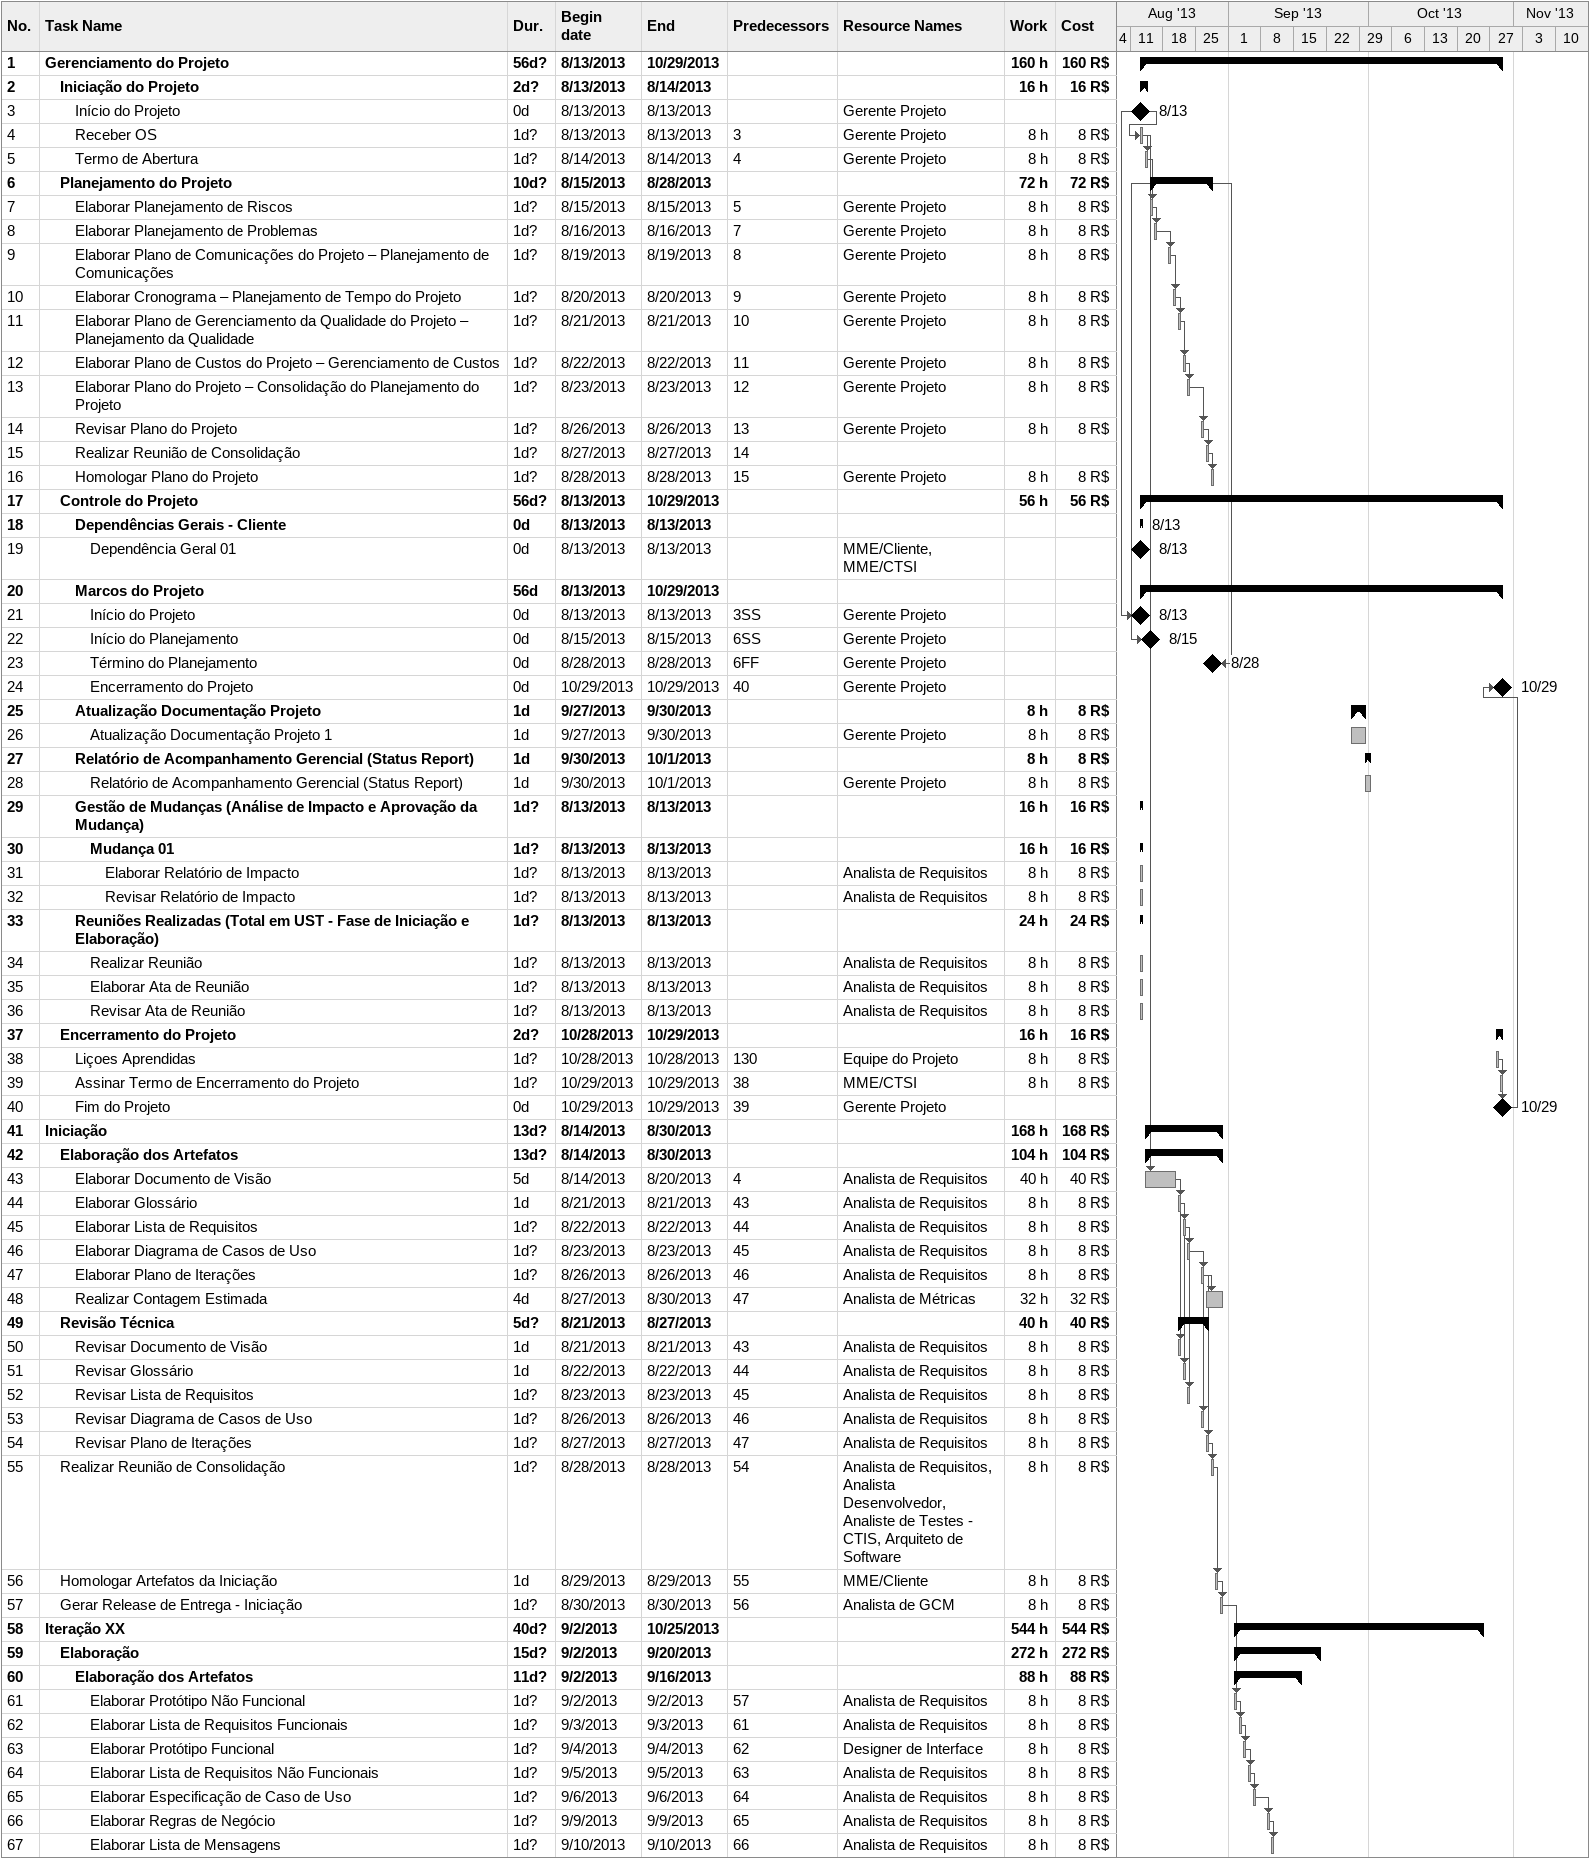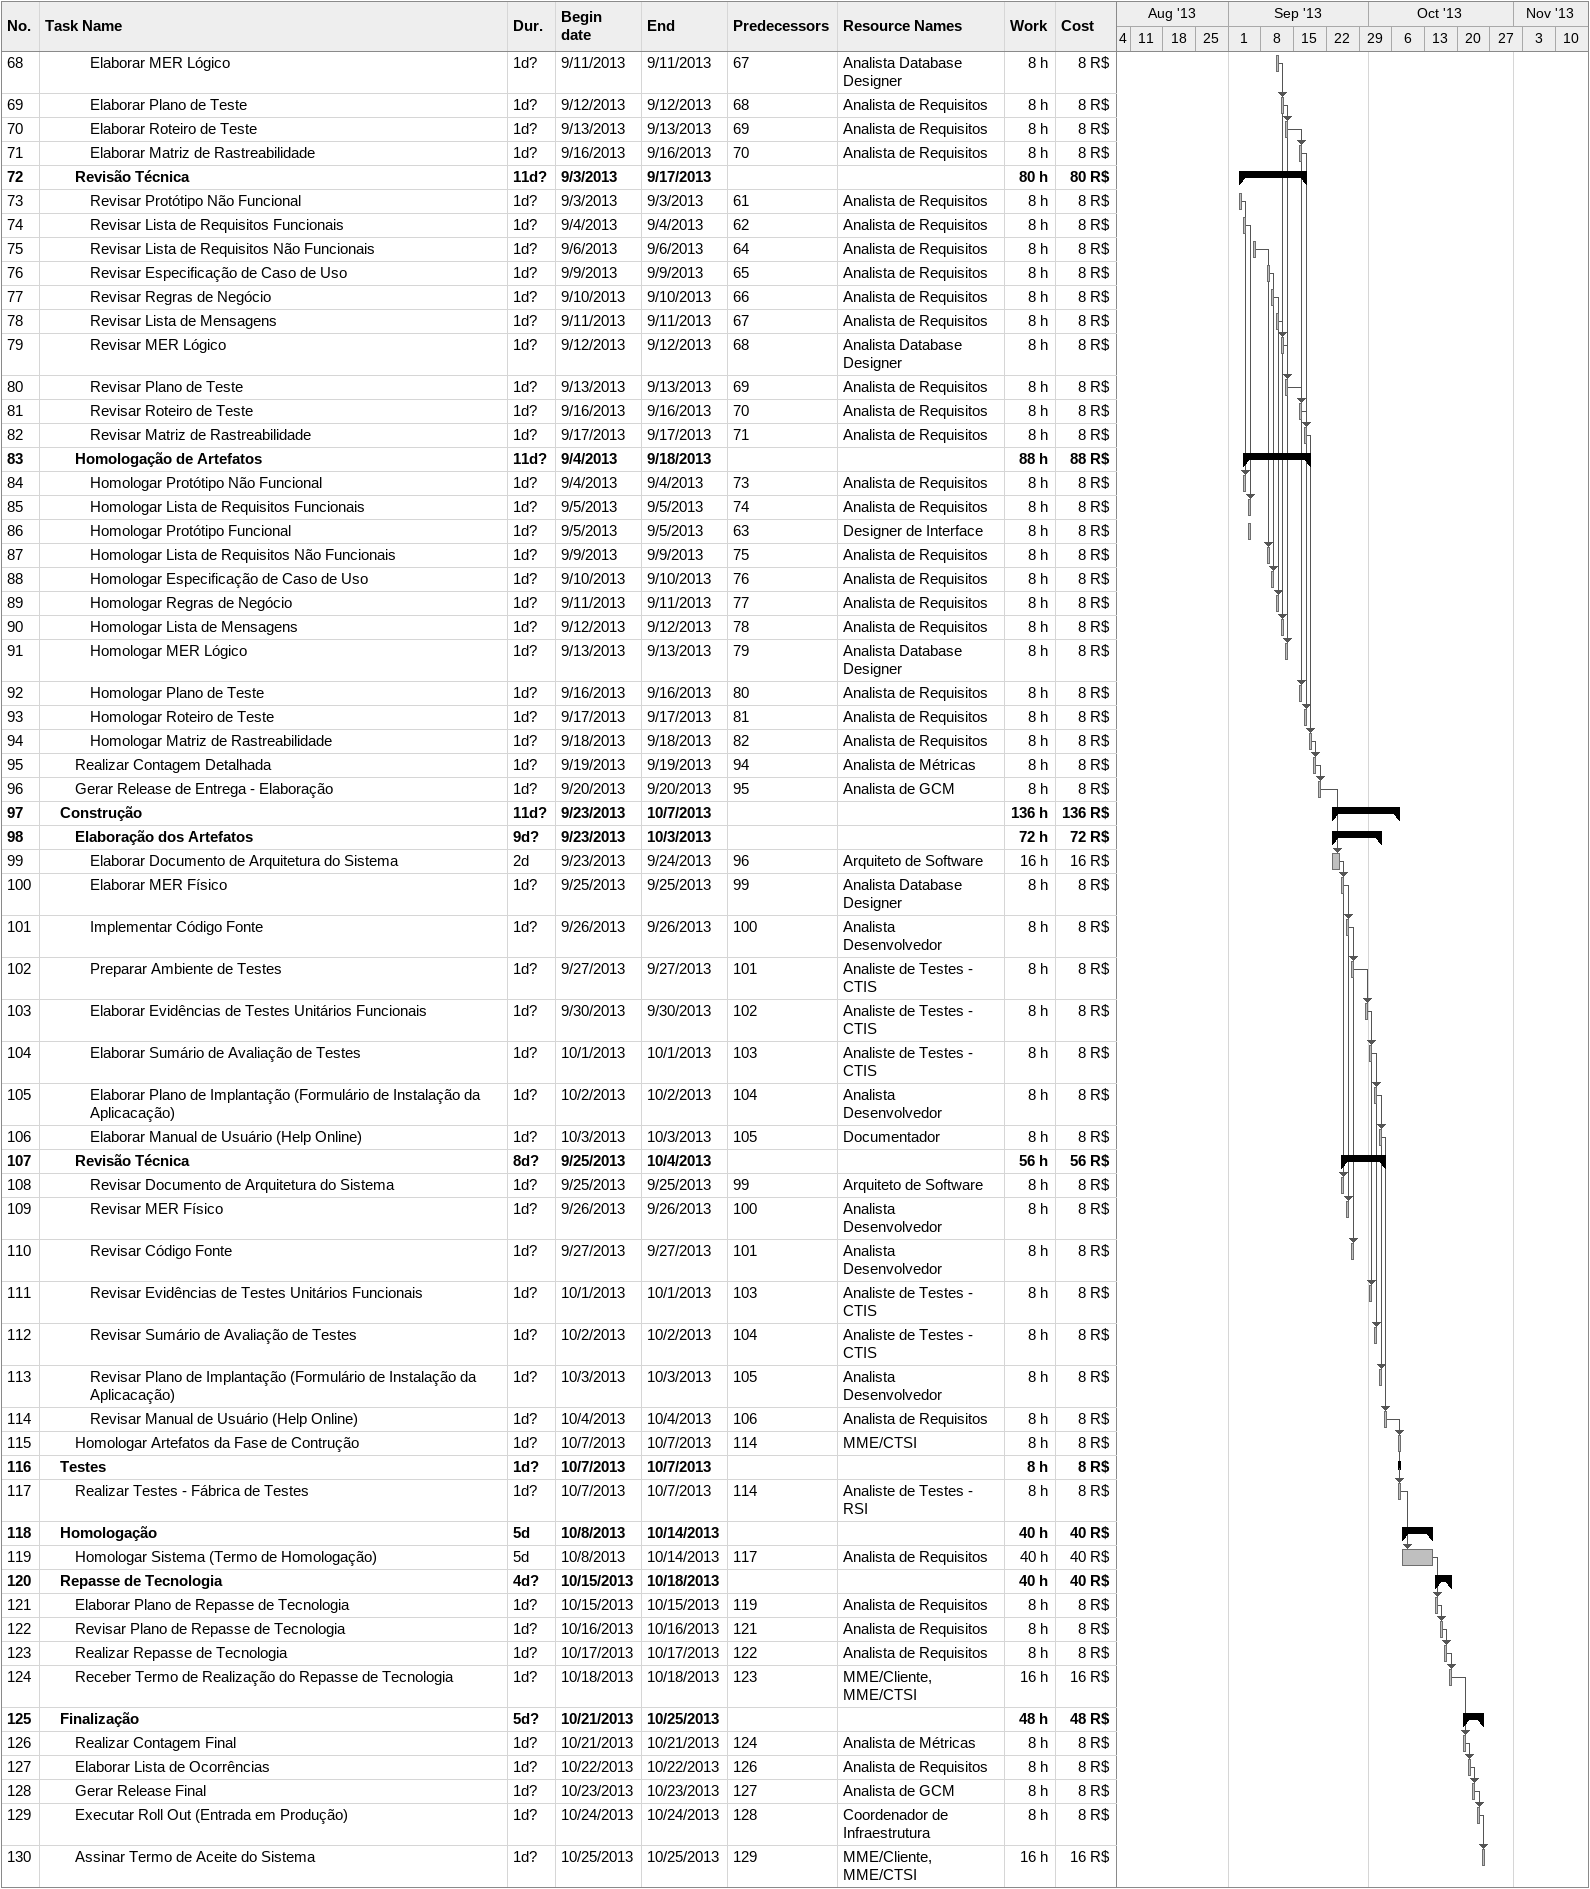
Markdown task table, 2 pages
| ID | Level | Task | Duration | Start | Finish | Predecessors | Resources | Work (h) | Cost (R$) |
|---|---|---|---|---|---|---|---|---|---|
| 1 | 1 | **Gerenciamento do Projeto** | 56d? | 2013-08-13 | 2013-10-29 |  |  | 160 | 160 |
| 2 | 2 | **Iniciação do Projeto** | 2d? | 2013-08-13 | 2013-08-14 |  |  | 16 | 16 |
| 3 | 3 | Início do Projeto | 0d | 2013-08-13 | 2013-08-13 |  | Gerente Projeto |  |  |
| 4 | 3 | Receber OS | 1d? | 2013-08-13 | 2013-08-13 | 3 | Gerente Projeto | 8 | 8 |
| 5 | 3 | Termo de Abertura | 1d? | 2013-08-14 | 2013-08-14 | 4 | Gerente Projeto | 8 | 8 |
| 6 | 2 | **Planejamento do Projeto** | 10d? | 2013-08-15 | 2013-08-28 |  |  | 72 | 72 |
| 7 | 3 | Elaborar Planejamento de Riscos | 1d? | 2013-08-15 | 2013-08-15 | 5 | Gerente Projeto | 8 | 8 |
| 8 | 3 | Elaborar Planejamento de Problemas | 1d? | 2013-08-16 | 2013-08-16 | 7 | Gerente Projeto | 8 | 8 |
| 9 | 3 | Elaborar Plano de Comunicações do Projeto – Planejamento de Comunicações | 1d? | 2013-08-19 | 2013-08-19 | 8 | Gerente Projeto | 8 | 8 |
| 10 | 3 | Elaborar Cronograma – Planejamento de Tempo do Projeto | 1d? | 2013-08-20 | 2013-08-20 | 9 | Gerente Projeto | 8 | 8 |
| 11 | 3 | Elaborar Plano de Gerenciamento da Qualidade do Projeto – Planejamento da Qualidade | 1d? | 2013-08-21 | 2013-08-21 | 10 | Gerente Projeto | 8 | 8 |
| 12 | 3 | Elaborar Plano de Custos do Projeto – Gerenciamento de Custos | 1d? | 2013-08-22 | 2013-08-22 | 11 | Gerente Projeto | 8 | 8 |
| 13 | 3 | Elaborar Plano do Projeto – Consolidação do Planejamento do Projeto | 1d? | 2013-08-23 | 2013-08-23 | 12 | Gerente Projeto | 8 | 8 |
| 14 | 3 | Revisar Plano do Projeto | 1d? | 2013-08-26 | 2013-08-26 | 13 | Gerente Projeto | 8 | 8 |
| 15 | 3 | Realizar Reunião de Consolidação | 1d? | 2013-08-27 | 2013-08-27 | 14 |  |  |  |
| 16 | 3 | Homologar Plano do Projeto | 1d? | 2013-08-28 | 2013-08-28 | 15 | Gerente Projeto | 8 | 8 |
| 17 | 2 | **Controle do Projeto** | 56d? | 2013-08-13 | 2013-10-29 |  |  | 56 | 56 |
| 18 | 3 | **Dependências Gerais - Cliente** | 0d | 2013-08-13 | 2013-08-13 |  |  |  |  |
| 19 | 4 | Dependência Geral 01 | 0d | 2013-08-13 | 2013-08-13 |  | MME/Cliente, MME/CTSI |  |  |
| 20 | 3 | **Marcos do Projeto** | 56d | 2013-08-13 | 2013-10-29 |  |  |  |  |
| 21 | 4 | Início do Projeto | 0d | 2013-08-13 | 2013-08-13 | 3SS | Gerente Projeto |  |  |
| 22 | 4 | Início do Planejamento | 0d | 2013-08-15 | 2013-08-15 | 6SS | Gerente Projeto |  |  |
| 23 | 4 | Término do Planejamento | 0d | 2013-08-28 | 2013-08-28 | 6FF | Gerente Projeto |  |  |
| 24 | 4 | Encerramento do Projeto | 0d | 2013-10-29 | 2013-10-29 | 40 | Gerente Projeto |  |  |
| 25 | 3 | **Atualização Documentação Projeto** | 1d | 2013-09-27 | 2013-09-30 |  |  | 8 | 8 |
| 26 | 4 | Atualização Documentação Projeto 1 | 1d | 2013-09-27 | 2013-09-30 |  | Gerente Projeto | 8 | 8 |
| 27 | 3 | **Relatório de Acompanhamento Gerencial (Status Report)** | 1d | 2013-09-30 | 2013-10-01 |  |  | 8 | 8 |
| 28 | 4 | Relatório de Acompanhamento Gerencial (Status Report) | 1d | 2013-09-30 | 2013-10-01 |  | Gerente Projeto | 8 | 8 |
| 29 | 3 | **Gestão de Mudanças (Análise de Impacto e Aprovação da Mudança)** | 1d? | 2013-08-13 | 2013-08-13 |  |  | 16 | 16 |
| 30 | 4 | **Mudança 01** | 1d? | 2013-08-13 | 2013-08-13 |  |  | 16 | 16 |
| 31 | 5 | Elaborar Relatório de Impacto | 1d? | 2013-08-13 | 2013-08-13 |  | Analista de Requisitos | 8 | 8 |
| 32 | 5 | Revisar Relatório de Impacto | 1d? | 2013-08-13 | 2013-08-13 |  | Analista de Requisitos | 8 | 8 |
| 33 | 3 | **Reuniões Realizadas (Total em UST - Fase de Iniciação e Elaboração)** | 1d? | 2013-08-13 | 2013-08-13 |  |  | 24 | 24 |
| 34 | 4 | Realizar Reunião | 1d? | 2013-08-13 | 2013-08-13 |  | Analista de Requisitos | 8 | 8 |
| 35 | 4 | Elaborar Ata de Reunião | 1d? | 2013-08-13 | 2013-08-13 |  | Analista de Requisitos | 8 | 8 |
| 36 | 4 | Revisar Ata de Reunião | 1d? | 2013-08-13 | 2013-08-13 |  | Analista de Requisitos | 8 | 8 |
| 37 | 2 | **Encerramento do Projeto** | 2d? | 2013-10-28 | 2013-10-29 |  |  | 16 | 16 |
| 38 | 3 | Liçoes Aprendidas | 1d? | 2013-10-28 | 2013-10-28 | 130 | Equipe do Projeto | 8 | 8 |
| 39 | 3 | Assinar Termo de Encerramento do Projeto | 1d? | 2013-10-29 | 2013-10-29 | 38 | MME/CTSI | 8 | 8 |
| 40 | 3 | Fim do Projeto | 0d | 2013-10-29 | 2013-10-29 | 39 | Gerente Projeto |  |  |
| 41 | 1 | **Iniciação** | 13d? | 2013-08-14 | 2013-08-30 |  |  | 168 | 168 |
| 42 | 2 | **Elaboração dos Artefatos** | 13d? | 2013-08-14 | 2013-08-30 |  |  | 104 | 104 |
| 43 | 3 | Elaborar Documento de Visão | 5d | 2013-08-14 | 2013-08-20 | 4 | Analista de Requisitos | 40 | 40 |
| 44 | 3 | Elaborar Glossário | 1d | 2013-08-21 | 2013-08-21 | 43 | Analista de Requisitos | 8 | 8 |
| 45 | 3 | Elaborar Lista de Requisitos | 1d? | 2013-08-22 | 2013-08-22 | 44 | Analista de Requisitos | 8 | 8 |
| 46 | 3 | Elaborar Diagrama de Casos de Uso | 1d? | 2013-08-23 | 2013-08-23 | 45 | Analista de Requisitos | 8 | 8 |
| 47 | 3 | Elaborar Plano de Iterações | 1d? | 2013-08-26 | 2013-08-26 | 46 | Analista de Requisitos | 8 | 8 |
| 48 | 3 | Realizar Contagem Estimada | 4d | 2013-08-27 | 2013-08-30 | 47 | Analista de Métricas | 32 | 32 |
| 49 | 2 | **Revisão Técnica** | 5d? | 2013-08-21 | 2013-08-27 |  |  | 40 | 40 |
| 50 | 3 | Revisar Documento de Visão | 1d | 2013-08-21 | 2013-08-21 | 43 | Analista de Requisitos | 8 | 8 |
| 51 | 3 | Revisar Glossário | 1d | 2013-08-22 | 2013-08-22 | 44 | Analista de Requisitos | 8 | 8 |
| 52 | 3 | Revisar Lista de Requisitos | 1d? | 2013-08-23 | 2013-08-23 | 45 | Analista de Requisitos | 8 | 8 |
| 53 | 3 | Revisar Diagrama de Casos de Uso | 1d? | 2013-08-26 | 2013-08-26 | 46 | Analista de Requisitos | 8 | 8 |
| 54 | 3 | Revisar Plano de Iterações | 1d? | 2013-08-27 | 2013-08-27 | 47 | Analista de Requisitos | 8 | 8 |
| 55 | 2 | Realizar Reunião de Consolidação | 1d? | 2013-08-28 | 2013-08-28 | 54 | Analista de Requisitos, Analista Desenvolvedor, Analiste de Testes - CTIS, Arquiteto de Software | 8 | 8 |
| 56 | 2 | Homologar Artefatos da Iniciação | 1d | 2013-08-29 | 2013-08-29 | 55 | MME/Cliente | 8 | 8 |
| 57 | 2 | Gerar Release de Entrega - Iniciação | 1d? | 2013-08-30 | 2013-08-30 | 56 | Analista de GCM | 8 | 8 |
| 58 | 1 | **Iteração XX** | 40d? | 2013-09-02 | 2013-10-25 |  |  | 544 | 544 |
| 59 | 2 | **Elaboração** | 15d? | 2013-09-02 | 2013-09-20 |  |  | 272 | 272 |
| 60 | 3 | **Elaboração dos Artefatos** | 11d? | 2013-09-02 | 2013-09-16 |  |  | 88 | 88 |
| 61 | 4 | Elaborar Protótipo Não Funcional | 1d? | 2013-09-02 | 2013-09-02 | 57 | Analista de Requisitos | 8 | 8 |
| 62 | 4 | Elaborar Lista de Requisitos Funcionais | 1d? | 2013-09-03 | 2013-09-03 | 61 | Analista de Requisitos | 8 | 8 |
| 63 | 4 | Elaborar Protótipo Funcional | 1d? | 2013-09-04 | 2013-09-04 | 62 | Designer de Interface | 8 | 8 |
| 64 | 4 | Elaborar Lista de Requisitos Não Funcionais | 1d? | 2013-09-05 | 2013-09-05 | 63 | Analista de Requisitos | 8 | 8 |
| 65 | 4 | Elaborar Especificação de Caso de Uso | 1d? | 2013-09-06 | 2013-09-06 | 64 | Analista de Requisitos | 8 | 8 |
| 66 | 4 | Elaborar Regras de Negócio | 1d? | 2013-09-09 | 2013-09-09 | 65 | Analista de Requisitos | 8 | 8 |
| 67 | 4 | Elaborar Lista de Mensagens | 1d? | 2013-09-10 | 2013-09-10 | 66 | Analista de Requisitos | 8 | 8 |
| 68 | 4 | Elaborar MER Lógico | 1d? | 2013-09-11 | 2013-09-11 | 67 | Analista Database Designer | 8 | 8 |
| 69 | 4 | Elaborar Plano de Teste | 1d? | 2013-09-12 | 2013-09-12 | 68 | Analista de Requisitos | 8 | 8 |
| 70 | 4 | Elaborar Roteiro de Teste | 1d? | 2013-09-13 | 2013-09-13 | 69 | Analista de Requisitos | 8 | 8 |
| 71 | 4 | Elaborar Matriz de Rastreabilidade | 1d? | 2013-09-16 | 2013-09-16 | 70 | Analista de Requisitos | 8 | 8 |
| 72 | 3 | **Revisão Técnica** | 11d? | 2013-09-03 | 2013-09-17 |  |  | 80 | 80 |
| 73 | 4 | Revisar Protótipo Não Funcional | 1d? | 2013-09-03 | 2013-09-03 | 61 | Analista de Requisitos | 8 | 8 |
| 74 | 4 | Revisar Lista de Requisitos Funcionais | 1d? | 2013-09-04 | 2013-09-04 | 62 | Analista de Requisitos | 8 | 8 |
| 75 | 4 | Revisar Lista de Requisitos Não Funcionais | 1d? | 2013-09-06 | 2013-09-06 | 64 | Analista de Requisitos | 8 | 8 |
| 76 | 4 | Revisar Especificação de Caso de Uso | 1d? | 2013-09-09 | 2013-09-09 | 65 | Analista de Requisitos | 8 | 8 |
| 77 | 4 | Revisar Regras de Negócio | 1d? | 2013-09-10 | 2013-09-10 | 66 | Analista de Requisitos | 8 | 8 |
| 78 | 4 | Revisar Lista de Mensagens | 1d? | 2013-09-11 | 2013-09-11 | 67 | Analista de Requisitos | 8 | 8 |
| 79 | 4 | Revisar MER Lógico | 1d? | 2013-09-12 | 2013-09-12 | 68 | Analista Database Designer | 8 | 8 |
| 80 | 4 | Revisar Plano de Teste | 1d? | 2013-09-13 | 2013-09-13 | 69 | Analista de Requisitos | 8 | 8 |
| 81 | 4 | Revisar Roteiro de Teste | 1d? | 2013-09-16 | 2013-09-16 | 70 | Analista de Requisitos | 8 | 8 |
| 82 | 4 | Revisar Matriz de Rastreabilidade | 1d? | 2013-09-17 | 2013-09-17 | 71 | Analista de Requisitos | 8 | 8 |
| 83 | 3 | **Homologação de Artefatos** | 11d? | 2013-09-04 | 2013-09-18 |  |  | 88 | 88 |
| 84 | 4 | Homologar Protótipo Não Funcional | 1d? | 2013-09-04 | 2013-09-04 | 73 | Analista de Requisitos | 8 | 8 |
| 85 | 4 | Homologar Lista de Requisitos Funcionais | 1d? | 2013-09-05 | 2013-09-05 | 74 | Analista de Requisitos | 8 | 8 |
| 86 | 4 | Homologar Protótipo Funcional | 1d? | 2013-09-05 | 2013-09-05 | 63 | Designer de Interface | 8 | 8 |
| 87 | 4 | Homologar Lista de Requisitos Não Funcionais | 1d? | 2013-09-09 | 2013-09-09 | 75 | Analista de Requisitos | 8 | 8 |
| 88 | 4 | Homologar Especificação de Caso de Uso | 1d? | 2013-09-10 | 2013-09-10 | 76 | Analista de Requisitos | 8 | 8 |
| 89 | 4 | Homologar Regras de Negócio | 1d? | 2013-09-11 | 2013-09-11 | 77 | Analista de Requisitos | 8 | 8 |
| 90 | 4 | Homologar Lista de Mensagens | 1d? | 2013-09-12 | 2013-09-12 | 78 | Analista de Requisitos | 8 | 8 |
| 91 | 4 | Homologar MER Lógico | 1d? | 2013-09-13 | 2013-09-13 | 79 | Analista Database Designer | 8 | 8 |
| 92 | 4 | Homologar Plano de Teste | 1d? | 2013-09-16 | 2013-09-16 | 80 | Analista de Requisitos | 8 | 8 |
| 93 | 4 | Homologar Roteiro de Teste | 1d? | 2013-09-17 | 2013-09-17 | 81 | Analista de Requisitos | 8 | 8 |
| 94 | 4 | Homologar Matriz de Rastreabilidade | 1d? | 2013-09-18 | 2013-09-18 | 82 | Analista de Requisitos | 8 | 8 |
| 95 | 3 | Realizar Contagem Detalhada | 1d? | 2013-09-19 | 2013-09-19 | 94 | Analista de Métricas | 8 | 8 |
| 96 | 3 | Gerar Release de Entrega - Elaboração | 1d? | 2013-09-20 | 2013-09-20 | 95 | Analista de GCM | 8 | 8 |
| 97 | 2 | **Construção** | 11d? | 2013-09-23 | 2013-10-07 |  |  | 136 | 136 |
| 98 | 3 | **Elaboração dos Artefatos** | 9d? | 2013-09-23 | 2013-10-03 |  |  | 72 | 72 |
| 99 | 4 | Elaborar Documento de Arquitetura do Sistema | 2d | 2013-09-23 | 2013-09-24 | 96 | Arquiteto de Software | 16 | 16 |
| 100 | 4 | Elaborar MER Físico | 1d? | 2013-09-25 | 2013-09-25 | 99 | Analista Database Designer | 8 | 8 |
| 101 | 4 | Implementar Código Fonte | 1d? | 2013-09-26 | 2013-09-26 | 100 | Analista Desenvolvedor | 8 | 8 |
| 102 | 4 | Preparar Ambiente de Testes | 1d? | 2013-09-27 | 2013-09-27 | 101 | Analiste de Testes - CTIS | 8 | 8 |
| 103 | 4 | Elaborar Evidências de Testes Unitários Funcionais | 1d? | 2013-09-30 | 2013-09-30 | 102 | Analiste de Testes - CTIS | 8 | 8 |
| 104 | 4 | Elaborar Sumário de Avaliação de Testes | 1d? | 2013-10-01 | 2013-10-01 | 103 | Analiste de Testes - CTIS | 8 | 8 |
| 105 | 4 | Elaborar Plano de Implantação (Formulário de Instalação da Aplicacação) | 1d? | 2013-10-02 | 2013-10-02 | 104 | Analista Desenvolvedor | 8 | 8 |
| 106 | 4 | Elaborar Manual de Usuário (Help Online) | 1d? | 2013-10-03 | 2013-10-03 | 105 | Documentador | 8 | 8 |
| 107 | 3 | **Revisão Técnica** | 8d? | 2013-09-25 | 2013-10-04 |  |  | 56 | 56 |
| 108 | 4 | Revisar Documento de Arquitetura do Sistema | 1d? | 2013-09-25 | 2013-09-25 | 99 | Arquiteto de Software | 8 | 8 |
| 109 | 4 | Revisar MER Físico | 1d? | 2013-09-26 | 2013-09-26 | 100 | Analista Desenvolvedor | 8 | 8 |
| 110 | 4 | Revisar Código Fonte | 1d? | 2013-09-27 | 2013-09-27 | 101 | Analista Desenvolvedor | 8 | 8 |
| 111 | 4 | Revisar Evidências de Testes Unitários Funcionais | 1d? | 2013-10-01 | 2013-10-01 | 103 | Analiste de Testes - CTIS | 8 | 8 |
| 112 | 4 | Revisar Sumário de Avaliação de Testes | 1d? | 2013-10-02 | 2013-10-02 | 104 | Analiste de Testes - CTIS | 8 | 8 |
| 113 | 4 | Revisar Plano de Implantação (Formulário de Instalação da Aplicacação) | 1d? | 2013-10-03 | 2013-10-03 | 105 | Analista Desenvolvedor | 8 | 8 |
| 114 | 4 | Revisar Manual de Usuário (Help Online) | 1d? | 2013-10-04 | 2013-10-04 | 106 | Analista de Requisitos | 8 | 8 |
| 115 | 3 | Homologar Artefatos da Fase de Contrução | 1d? | 2013-10-07 | 2013-10-07 | 114 | MME/CTSI | 8 | 8 |
| 116 | 2 | **Testes** | 1d? | 2013-10-07 | 2013-10-07 |  |  | 8 | 8 |
| 117 | 3 | Realizar Testes - Fábrica de Testes | 1d? | 2013-10-07 | 2013-10-07 | 114 | Analiste de Testes - RSI | 8 | 8 |
| 118 | 2 | **Homologação** | 5d | 2013-10-08 | 2013-10-14 |  |  | 40 | 40 |
| 119 | 3 | Homologar Sistema (Termo de Homologação) | 5d | 2013-10-08 | 2013-10-14 | 117 | Analista de Requisitos | 40 | 40 |
| 120 | 2 | **Repasse de Tecnologia** | 4d? | 2013-10-15 | 2013-10-18 |  |  | 40 | 40 |
| 121 | 3 | Elaborar Plano de Repasse de Tecnologia | 1d? | 2013-10-15 | 2013-10-15 | 119 | Analista de Requisitos | 8 | 8 |
| 122 | 3 | Revisar Plano de Repasse de Tecnologia | 1d? | 2013-10-16 | 2013-10-16 | 121 | Analista de Requisitos | 8 | 8 |
| 123 | 3 | Realizar Repasse de Tecnologia | 1d? | 2013-10-17 | 2013-10-17 | 122 | Analista de Requisitos | 8 | 8 |
| 124 | 3 | Receber Termo de Realização do Repasse de Tecnologia | 1d? | 2013-10-18 | 2013-10-18 | 123 | MME/Cliente, MME/CTSI | 16 | 16 |
| 125 | 2 | **Finalização** | 5d? | 2013-10-21 | 2013-10-25 |  |  | 48 | 48 |
| 126 | 3 | Realizar Contagem Final | 1d? | 2013-10-21 | 2013-10-21 | 124 | Analista de Métricas | 8 | 8 |
| 127 | 3 | Elaborar Lista de Ocorrências | 1d? | 2013-10-22 | 2013-10-22 | 126 | Analista de Requisitos | 8 | 8 |
| 128 | 3 | Gerar Release Final | 1d? | 2013-10-23 | 2013-10-23 | 127 | Analista de GCM | 8 | 8 |
| 129 | 3 | Executar Roll Out (Entrada em Produção) | 1d? | 2013-10-24 | 2013-10-24 | 128 | Coordenador de Infraestrutura | 8 | 8 |
| 130 | 3 | Assinar Termo de Aceite do Sistema | 1d? | 2013-10-25 | 2013-10-25 | 129 | MME/Cliente, MME/CTSI | 16 | 16 |
